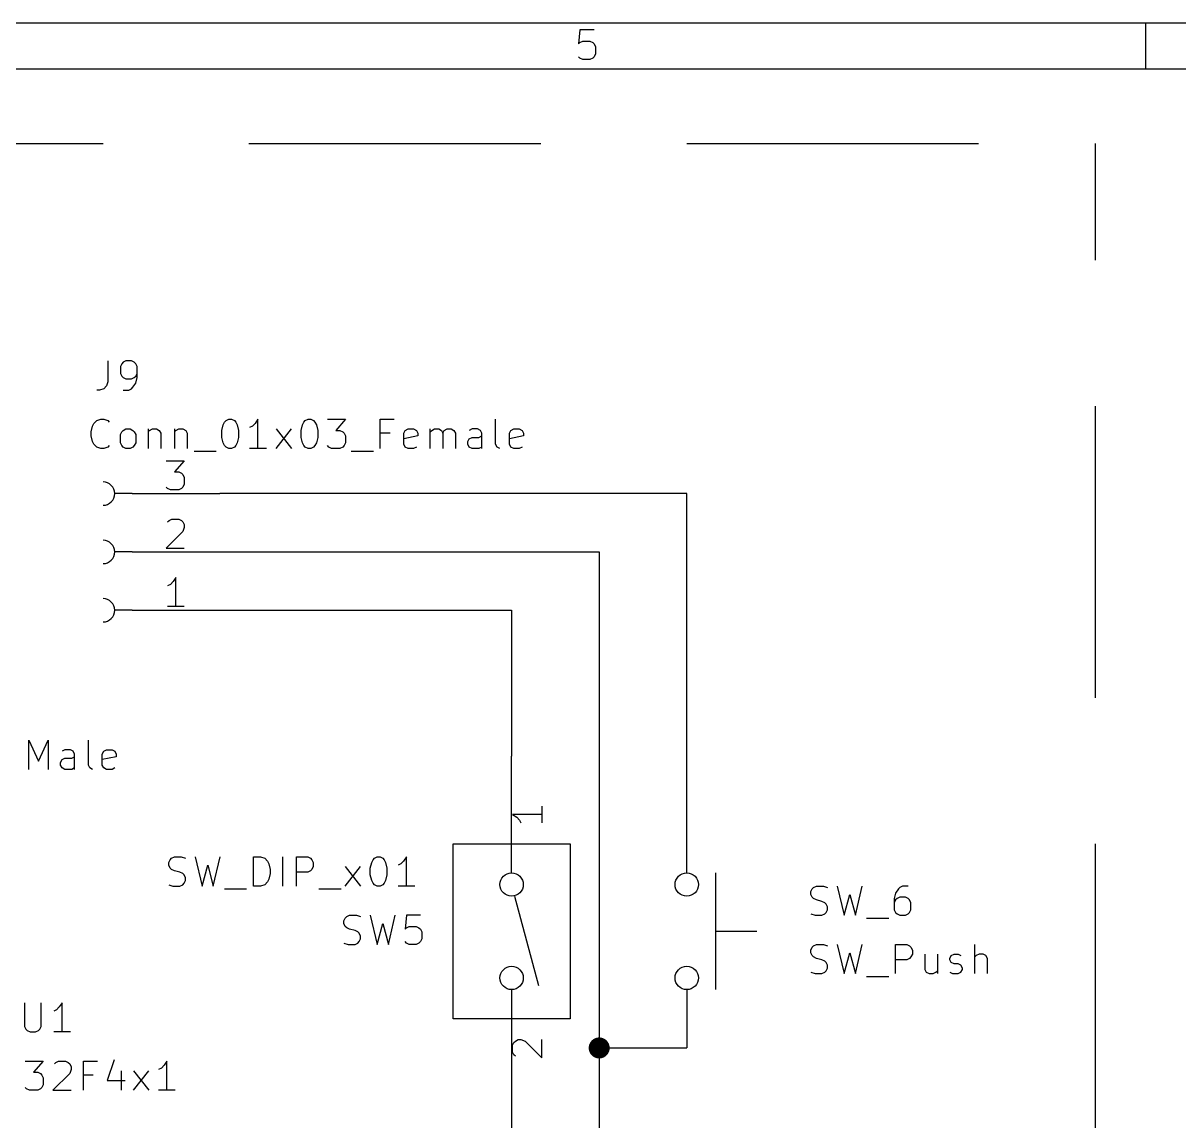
# Model space of a CAD drawing. Extents: x 0.4 to 16.1, y -11.3 to -0.4.
# Drawn here: x 8.313 to 10.293, y -2.275 to -0.394 of the extents above; entities that cross this region are included whole.
import ezdxf

# ---------------------------------------------------------------- set-up
doc = ezdxf.new("R2010")
doc.units = 0
doc.header["$MEASUREMENT"] = 0
doc.linetypes.add('DASHED', pattern=[0.75, 0.5, -0.25])
for name, color, linetype in [('BLUE3', 171, 'CONTINUOUS'), ('CYAN2', 4, 'CONTINUOUS'), ('GREEN3', 91, 'CONTINUOUS'), ('LYELLOW', 51, 'CONTINUOUS'), ('RED2', 1, 'CONTINUOUS'), ('RED3', 11, 'CONTINUOUS')]:
    doc.layers.add(name, color=color, linetype=linetype)

msp = doc.modelspace()

# ---------------------------------------------------------------- linework, layer by layer
at = {"layer": 'BLUE3', "linetype": 'DASHED'}
for p in [(6.45, -0.6), (10.15, -4.55)]:
    msp.add_line(p, (10.15, -0.6), dxfattribs=at)
at = {"layer": 'CYAN2', "linetype": 'CONTINUOUS'}
for p, q in [((8.45833, -0.972618), (8.45833, -1.00833)), ((8.45833, -0.972618), (8.45833, -1.00833)), ((8.48214, -0.977378), (8.47976, -0.982142)), ((8.48214, -0.977378), (8.47976, -0.982142)), ((8.47976, -0.982142), (8.47976, -0.994047)), ((8.47976, -0.982142), (8.47976, -0.994047)), ((8.48452, -0.975), (8.48214, -0.977378)), ((8.48452, -0.975), (8.48214, -0.977378)), ((8.48928, -0.972618), (8.48452, -0.975)), ((8.48928, -0.972618), (8.48452, -0.975)), ((8.4988, -0.972618), (8.48928, -0.972618)), ((8.4988, -0.972618), (8.48928, -0.972618)), ((8.50357, -0.975), (8.4988, -0.972618)), ((8.50357, -0.975), (8.4988, -0.972618)), ((8.50594, -0.977378), (8.50357, -0.975)), ((8.50594, -0.977378), (8.50357, -0.975)), ((8.50833, -0.982142), (8.50594, -0.977378)), ((8.50833, -0.982142), (8.50594, -0.977378)), ((8.50833, -1.00119), (8.50833, -0.982142)), ((8.50833, -1.00119), (8.50833, -0.982142)), ((8.45833, -1.00833), (8.45594, -1.01547)), ((8.45833, -1.00833), (8.45594, -1.01547)), ((8.47976, -0.994047), (8.48214, -0.998807)), ((8.47976, -0.994047), (8.48214, -0.998807)), ((8.48214, -0.998807), (8.48452, -1.00119)), ((8.48214, -0.998807), (8.48452, -1.00119)), ((8.48452, -1.00119), (8.48928, -1.00357)), ((8.48452, -1.00119), (8.48928, -1.00357)), ((8.48928, -1.00357), (8.4988, -1.00357)), ((8.48928, -1.00357), (8.4988, -1.00357)), ((8.4988, -1.00357), (8.50357, -1.00119)), ((8.4988, -1.00357), (8.50357, -1.00119)), ((8.50357, -1.00119), (8.50594, -0.998807)), ((8.50357, -1.00119), (8.50594, -0.998807)), ((8.50594, -0.998807), (8.50833, -0.994047)), ((8.50594, -0.998807), (8.50833, -0.994047)), ((8.50594, -1.01071), (8.50833, -1.00119)), ((8.50594, -1.01071), (8.50833, -1.00119)), ((8.44404, -1.02262), (8.43928, -1.02262)), ((8.44404, -1.02262), (8.43928, -1.02262)), ((8.45119, -1.02024), (8.44404, -1.02262)), ((8.45119, -1.02024), (8.44404, -1.02262)), ((8.45594, -1.01547), (8.45119, -1.02024)), ((8.45594, -1.01547), (8.45119, -1.02024)), ((8.48452, -1.02262), (8.49404, -1.02262)), ((8.48452, -1.02262), (8.49404, -1.02262)), ((8.49404, -1.02262), (8.4988, -1.02024)), ((8.49404, -1.02262), (8.4988, -1.02024)), ((8.4988, -1.02024), (8.50119, -1.01785)), ((8.4988, -1.02024), (8.50119, -1.01785)), ((8.50119, -1.01785), (8.50594, -1.01071)), ((8.50119, -1.01785), (8.50594, -1.01071)), ((8.42976, -1.09405), (8.43214, -1.08452)), ((8.42976, -1.09405), (8.43214, -1.08452)), ((8.43214, -1.08452), (8.43452, -1.07976)), ((8.43214, -1.08452), (8.43452, -1.07976)), ((8.43452, -1.07976), (8.43928, -1.075)), ((8.43452, -1.07976), (8.43928, -1.075)), ((8.43928, -1.075), (8.44642, -1.07262)), ((8.43928, -1.075), (8.44642, -1.07262)), ((8.44642, -1.07262), (8.45119, -1.07262)), ((8.44642, -1.07262), (8.45119, -1.07262)), ((8.45119, -1.07262), (8.45833, -1.075)), ((8.45119, -1.07262), (8.45833, -1.075)), ((8.45833, -1.075), (8.46071, -1.07738)), ((8.45833, -1.075), (8.46071, -1.07738)), ((8.65357, -1.09167), (8.65594, -1.08214)), ((8.65357, -1.09167), (8.65594, -1.08214)), ((8.65594, -1.08214), (8.65833, -1.07738)), ((8.65594, -1.08214), (8.65833, -1.07738)), ((8.65833, -1.07738), (8.66071, -1.075)), ((8.65833, -1.07738), (8.66071, -1.075)), ((8.66071, -1.075), (8.66547, -1.07262)), ((8.66071, -1.075), (8.66547, -1.07262)), ((8.66547, -1.07262), (8.67023, -1.07262)), ((8.66547, -1.07262), (8.67023, -1.07262)), ((8.67023, -1.07262), (8.675, -1.075)), ((8.67023, -1.07262), (8.675, -1.075)), ((8.675, -1.075), (8.67737, -1.07738)), ((8.675, -1.075), (8.67737, -1.07738)), ((8.67737, -1.07738), (8.67976, -1.08214)), ((8.67737, -1.07738), (8.67976, -1.08214)), ((8.67976, -1.08214), (8.68214, -1.09167)), ((8.67976, -1.08214), (8.68214, -1.09167)), ((8.70594, -1.08452), (8.70119, -1.0869)), ((8.70594, -1.08452), (8.70119, -1.0869)), ((8.71071, -1.07976), (8.70594, -1.08452)), ((8.71071, -1.07976), (8.70594, -1.08452)), ((8.71547, -1.07262), (8.71071, -1.07976)), ((8.71547, -1.07262), (8.71071, -1.07976)), ((8.71547, -1.12262), (8.71547, -1.07262)), ((8.71547, -1.12262), (8.71547, -1.07262)), ((8.78928, -1.09167), (8.79166, -1.08214)), ((8.78928, -1.09167), (8.79166, -1.08214)), ((8.79166, -1.08214), (8.79404, -1.07738)), ((8.79166, -1.08214), (8.79404, -1.07738)), ((8.79404, -1.07738), (8.79642, -1.075)), ((8.79404, -1.07738), (8.79642, -1.075)), ((8.79642, -1.075), (8.80119, -1.07262)), ((8.79642, -1.075), (8.80119, -1.07262)), ((8.80119, -1.07262), (8.80594, -1.07262)), ((8.80119, -1.07262), (8.80594, -1.07262)), ((8.80594, -1.07262), (8.81071, -1.075)), ((8.80594, -1.07262), (8.81071, -1.075)), ((8.81071, -1.075), (8.81309, -1.07738)), ((8.81071, -1.075), (8.81309, -1.07738)), ((8.81309, -1.07738), (8.81547, -1.08214)), ((8.81309, -1.07738), (8.81547, -1.08214)), ((8.81547, -1.08214), (8.81785, -1.09167)), ((8.81547, -1.08214), (8.81785, -1.09167)), ((8.83452, -1.07262), (8.86547, -1.07262)), ((8.83452, -1.07262), (8.86547, -1.07262)), ((8.86547, -1.07262), (8.8488, -1.09167)), ((8.86547, -1.07262), (8.8488, -1.09167)), ((8.925, -1.12262), (8.925, -1.07262)), ((8.925, -1.07262), (8.9488, -1.07262)), ((8.925, -1.12262), (8.925, -1.07262)), ((8.925, -1.07262), (8.9488, -1.07262)), ((9.12261, -1.11547), (9.12261, -1.07262)), ((9.12261, -1.11547), (9.12261, -1.07262)), ((8.42976, -1.10119), (8.42976, -1.09405)), ((8.42976, -1.10119), (8.42976, -1.09405)), ((8.43214, -1.11071), (8.42976, -1.10119)), ((8.43214, -1.11071), (8.42976, -1.10119)), ((8.47976, -1.09881), (8.48214, -1.09405)), ((8.47976, -1.09881), (8.48214, -1.09405)), ((8.47976, -1.11309), (8.47976, -1.09881)), ((8.47976, -1.11309), (8.47976, -1.09881)), ((8.48214, -1.09405), (8.48452, -1.09167)), ((8.48214, -1.09405), (8.48452, -1.09167)), ((8.48452, -1.09167), (8.48928, -1.08928)), ((8.48452, -1.09167), (8.48928, -1.08928)), ((8.48928, -1.08928), (8.49642, -1.08928)), ((8.48928, -1.08928), (8.49642, -1.08928)), ((8.49642, -1.08928), (8.50119, -1.09167)), ((8.49642, -1.08928), (8.50119, -1.09167)), ((8.50119, -1.09167), (8.50357, -1.09405)), ((8.50119, -1.09167), (8.50357, -1.09405)), ((8.50357, -1.09405), (8.50594, -1.09881)), ((8.50357, -1.09405), (8.50594, -1.09881)), ((8.50594, -1.09881), (8.50594, -1.11309)), ((8.50594, -1.09881), (8.50594, -1.11309)), ((8.52737, -1.08928), (8.52737, -1.12262)), ((8.52737, -1.08928), (8.52737, -1.12262)), ((8.52737, -1.09405), (8.52976, -1.09167)), ((8.52737, -1.09405), (8.52976, -1.09167)), ((8.52976, -1.09167), (8.53452, -1.08928)), ((8.52976, -1.09167), (8.53452, -1.08928)), ((8.53452, -1.08928), (8.54166, -1.08928)), ((8.53452, -1.08928), (8.54166, -1.08928)), ((8.54166, -1.08928), (8.54642, -1.09167)), ((8.54166, -1.08928), (8.54642, -1.09167)), ((8.54642, -1.09167), (8.5488, -1.09643)), ((8.54642, -1.09167), (8.5488, -1.09643)), ((8.5488, -1.09643), (8.5488, -1.12262)), ((8.5488, -1.09643), (8.5488, -1.12262)), ((8.57261, -1.08928), (8.57261, -1.12262)), ((8.57261, -1.08928), (8.57261, -1.12262)), ((8.57261, -1.09405), (8.575, -1.09167)), ((8.57261, -1.09405), (8.575, -1.09167)), ((8.575, -1.09167), (8.57976, -1.08928)), ((8.575, -1.09167), (8.57976, -1.08928)), ((8.57976, -1.08928), (8.5869, -1.08928)), ((8.57976, -1.08928), (8.5869, -1.08928)), ((8.5869, -1.08928), (8.59166, -1.09167)), ((8.5869, -1.08928), (8.59166, -1.09167)), ((8.59166, -1.09167), (8.59404, -1.09643)), ((8.59166, -1.09167), (8.59404, -1.09643)), ((8.59404, -1.09643), (8.59404, -1.12262)), ((8.59404, -1.09643), (8.59404, -1.12262)), ((8.65357, -1.10357), (8.65357, -1.09167)), ((8.65357, -1.10357), (8.65357, -1.09167)), ((8.65594, -1.11309), (8.65357, -1.10357)), ((8.65594, -1.11309), (8.65357, -1.10357)), ((8.68214, -1.10357), (8.67976, -1.11309)), ((8.68214, -1.10357), (8.67976, -1.11309)), ((8.68214, -1.09167), (8.68214, -1.10357)), ((8.68214, -1.09167), (8.68214, -1.10357)), ((8.74642, -1.12262), (8.77261, -1.08928)), ((8.74642, -1.08928), (8.77261, -1.12262)), ((8.74642, -1.12262), (8.77261, -1.08928)), ((8.74642, -1.08928), (8.77261, -1.12262)), ((8.78928, -1.10357), (8.78928, -1.09167)), ((8.78928, -1.10357), (8.78928, -1.09167)), ((8.79166, -1.11309), (8.78928, -1.10357)), ((8.79166, -1.11309), (8.78928, -1.10357)), ((8.81785, -1.10357), (8.81547, -1.11309)), ((8.81785, -1.10357), (8.81547, -1.11309)), ((8.81785, -1.09167), (8.81785, -1.10357)), ((8.81785, -1.09167), (8.81785, -1.10357)), ((8.8488, -1.09167), (8.85594, -1.09167)), ((8.8488, -1.09167), (8.85594, -1.09167)), ((8.85594, -1.09167), (8.86071, -1.09405)), ((8.85594, -1.09167), (8.86071, -1.09405)), ((8.86071, -1.09405), (8.86309, -1.09643)), ((8.86071, -1.09405), (8.86309, -1.09643)), ((8.86309, -1.09643), (8.86547, -1.10119)), ((8.86309, -1.09643), (8.86547, -1.10119)), ((8.86547, -1.10119), (8.86547, -1.11309)), ((8.86547, -1.10119), (8.86547, -1.11309)), ((8.94166, -1.09643), (8.925, -1.09643)), ((8.94166, -1.09643), (8.925, -1.09643)), ((8.96547, -1.09643), (8.96785, -1.09167)), ((8.96547, -1.09643), (8.96785, -1.09167)), ((8.96547, -1.11547), (8.96547, -1.09643)), ((8.96547, -1.11547), (8.96547, -1.09643)), ((8.98928, -1.10119), (8.96547, -1.10595)), ((8.98928, -1.10119), (8.96547, -1.10595)), ((8.96785, -1.09167), (8.97261, -1.08928)), ((8.96785, -1.09167), (8.97261, -1.08928)), ((8.97261, -1.08928), (8.98214, -1.08928)), ((8.97261, -1.08928), (8.98214, -1.08928)), ((8.98214, -1.08928), (8.9869, -1.09167)), ((8.98214, -1.08928), (8.9869, -1.09167)), ((8.9869, -1.09167), (8.98928, -1.09643)), ((8.9869, -1.09167), (8.98928, -1.09643)), ((8.98928, -1.09643), (8.98928, -1.10119)), ((8.98928, -1.09643), (8.98928, -1.10119)), ((9.01071, -1.12262), (9.01071, -1.08928)), ((9.01071, -1.12262), (9.01071, -1.08928)), ((9.01071, -1.09405), (9.01309, -1.09167)), ((9.01071, -1.09405), (9.01309, -1.09167)), ((9.01309, -1.09167), (9.01785, -1.08928)), ((9.01309, -1.09167), (9.01785, -1.08928)), ((9.01785, -1.08928), (9.025, -1.08928)), ((9.01785, -1.08928), (9.025, -1.08928)), ((9.025, -1.08928), (9.02976, -1.09167)), ((9.025, -1.08928), (9.02976, -1.09167)), ((9.02976, -1.09167), (9.03214, -1.09643)), ((9.02976, -1.09167), (9.03214, -1.09643)), ((9.03214, -1.09643), (9.03452, -1.09167)), ((9.03214, -1.09643), (9.03452, -1.09167)), ((9.03214, -1.09643), (9.03214, -1.12262)), ((9.03214, -1.09643), (9.03214, -1.12262)), ((9.03452, -1.09167), (9.03928, -1.08928)), ((9.03452, -1.09167), (9.03928, -1.08928)), ((9.03928, -1.08928), (9.04642, -1.08928)), ((9.03928, -1.08928), (9.04642, -1.08928)), ((9.04642, -1.08928), (9.05119, -1.09167)), ((9.04642, -1.08928), (9.05119, -1.09167)), ((9.05119, -1.09167), (9.05357, -1.09643)), ((9.05119, -1.09167), (9.05357, -1.09643)), ((9.05357, -1.09643), (9.05357, -1.12262)), ((9.05357, -1.09643), (9.05357, -1.12262)), ((9.075, -1.11071), (9.07737, -1.10595)), ((9.075, -1.11071), (9.07737, -1.10595)), ((9.08214, -1.08928), (9.07737, -1.09167)), ((9.08214, -1.08928), (9.07737, -1.09167)), ((9.07737, -1.10595), (9.08214, -1.10357)), ((9.07737, -1.10595), (9.08214, -1.10357)), ((9.09166, -1.08928), (9.08214, -1.08928)), ((9.09166, -1.08928), (9.08214, -1.08928)), ((9.08214, -1.10357), (9.09404, -1.10357)), ((9.08214, -1.10357), (9.09404, -1.10357)), ((9.09642, -1.09167), (9.09166, -1.08928)), ((9.09642, -1.09167), (9.09166, -1.08928)), ((9.09404, -1.10357), (9.0988, -1.10119)), ((9.09404, -1.10357), (9.0988, -1.10119)), ((9.0988, -1.09643), (9.09642, -1.09167)), ((9.0988, -1.09643), (9.09642, -1.09167)), ((9.0988, -1.12262), (9.0988, -1.09643)), ((9.0988, -1.12262), (9.0988, -1.09643)), ((9.14642, -1.09643), (9.1488, -1.09167)), ((9.14642, -1.09643), (9.1488, -1.09167)), ((9.14642, -1.11547), (9.14642, -1.09643)), ((9.14642, -1.11547), (9.14642, -1.09643)), ((9.17023, -1.10119), (9.14642, -1.10595)), ((9.17023, -1.10119), (9.14642, -1.10595)), ((9.1488, -1.09167), (9.15357, -1.08928)), ((9.1488, -1.09167), (9.15357, -1.08928)), ((9.15357, -1.08928), (9.16309, -1.08928)), ((9.15357, -1.08928), (9.16309, -1.08928)), ((9.16309, -1.08928), (9.16785, -1.09167)), ((9.16309, -1.08928), (9.16785, -1.09167)), ((9.16785, -1.09167), (9.17023, -1.09643)), ((9.16785, -1.09167), (9.17023, -1.09643)), ((9.17023, -1.09643), (9.17023, -1.10119)), ((9.17023, -1.09643), (9.17023, -1.10119)), ((8.43452, -1.11547), (8.43214, -1.11071)), ((8.43452, -1.11547), (8.43214, -1.11071)), ((8.43928, -1.12024), (8.43452, -1.11547)), ((8.43928, -1.12024), (8.43452, -1.11547)), ((8.44642, -1.12262), (8.43928, -1.12024)), ((8.44642, -1.12262), (8.43928, -1.12024)), ((8.45119, -1.12262), (8.44642, -1.12262)), ((8.45119, -1.12262), (8.44642, -1.12262)), ((8.45833, -1.12024), (8.45119, -1.12262)), ((8.45833, -1.12024), (8.45119, -1.12262)), ((8.46071, -1.11785), (8.45833, -1.12024)), ((8.46071, -1.11785), (8.45833, -1.12024)), ((8.48214, -1.11785), (8.47976, -1.11309)), ((8.48214, -1.11785), (8.47976, -1.11309)), ((8.48452, -1.12024), (8.48214, -1.11785)), ((8.48452, -1.12024), (8.48214, -1.11785)), ((8.48928, -1.12262), (8.48452, -1.12024)), ((8.48928, -1.12262), (8.48452, -1.12024)), ((8.49642, -1.12262), (8.48928, -1.12262)), ((8.49642, -1.12262), (8.48928, -1.12262)), ((8.50119, -1.12024), (8.49642, -1.12262)), ((8.50119, -1.12024), (8.49642, -1.12262)), ((8.50357, -1.11785), (8.50119, -1.12024)), ((8.50357, -1.11785), (8.50119, -1.12024)), ((8.50594, -1.11309), (8.50357, -1.11785)), ((8.50594, -1.11309), (8.50357, -1.11785)), ((8.60594, -1.12738), (8.64404, -1.12738)), ((8.60594, -1.12738), (8.64404, -1.12738)), ((8.65833, -1.11785), (8.65594, -1.11309)), ((8.65833, -1.11785), (8.65594, -1.11309)), ((8.66071, -1.12024), (8.65833, -1.11785)), ((8.66071, -1.12024), (8.65833, -1.11785)), ((8.66547, -1.12262), (8.66071, -1.12024)), ((8.66547, -1.12262), (8.66071, -1.12024)), ((8.67023, -1.12262), (8.66547, -1.12262)), ((8.67023, -1.12262), (8.66547, -1.12262)), ((8.675, -1.12024), (8.67023, -1.12262)), ((8.675, -1.12024), (8.67023, -1.12262)), ((8.67737, -1.11785), (8.675, -1.12024)), ((8.67737, -1.11785), (8.675, -1.12024)), ((8.67976, -1.11309), (8.67737, -1.11785)), ((8.67976, -1.11309), (8.67737, -1.11785)), ((8.72976, -1.12262), (8.70119, -1.12262)), ((8.72976, -1.12262), (8.70119, -1.12262)), ((8.79404, -1.11785), (8.79166, -1.11309)), ((8.79404, -1.11785), (8.79166, -1.11309)), ((8.79642, -1.12024), (8.79404, -1.11785)), ((8.79642, -1.12024), (8.79404, -1.11785)), ((8.80119, -1.12262), (8.79642, -1.12024)), ((8.80119, -1.12262), (8.79642, -1.12024)), ((8.80594, -1.12262), (8.80119, -1.12262)), ((8.80594, -1.12262), (8.80119, -1.12262)), ((8.81071, -1.12024), (8.80594, -1.12262)), ((8.81071, -1.12024), (8.80594, -1.12262)), ((8.81309, -1.11785), (8.81071, -1.12024)), ((8.81309, -1.11785), (8.81071, -1.12024)), ((8.81547, -1.11309), (8.81309, -1.11785)), ((8.81547, -1.11309), (8.81309, -1.11785)), ((8.8369, -1.12024), (8.83452, -1.11785)), ((8.8369, -1.12024), (8.83452, -1.11785)), ((8.84166, -1.12262), (8.8369, -1.12024)), ((8.84166, -1.12262), (8.8369, -1.12024)), ((8.85594, -1.12262), (8.84166, -1.12262)), ((8.85594, -1.12262), (8.84166, -1.12262)), ((8.86071, -1.12024), (8.85594, -1.12262)), ((8.86071, -1.12024), (8.85594, -1.12262)), ((8.86309, -1.11785), (8.86071, -1.12024)), ((8.86309, -1.11785), (8.86071, -1.12024)), ((8.86547, -1.11309), (8.86309, -1.11785)), ((8.86547, -1.11309), (8.86309, -1.11785)), ((8.875, -1.12738), (8.91309, -1.12738)), ((8.875, -1.12738), (8.91309, -1.12738)), ((8.96785, -1.12024), (8.96547, -1.11547)), ((8.96785, -1.12024), (8.96547, -1.11547)), ((8.97261, -1.12262), (8.96785, -1.12024)), ((8.97261, -1.12262), (8.96785, -1.12024)), ((8.98214, -1.12262), (8.97261, -1.12262)), ((8.98214, -1.12262), (8.97261, -1.12262)), ((8.9869, -1.12024), (8.98214, -1.12262)), ((8.9869, -1.12024), (8.98214, -1.12262)), ((9.075, -1.11547), (9.075, -1.11071)), ((9.075, -1.11547), (9.075, -1.11071)), ((9.07737, -1.12024), (9.075, -1.11547)), ((9.07737, -1.12024), (9.075, -1.11547)), ((9.08214, -1.12262), (9.07737, -1.12024)), ((9.08214, -1.12262), (9.07737, -1.12024)), ((9.09404, -1.12262), (9.08214, -1.12262)), ((9.09404, -1.12262), (9.08214, -1.12262)), ((9.0988, -1.12024), (9.09404, -1.12262)), ((9.0988, -1.12024), (9.09404, -1.12262)), ((9.125, -1.12024), (9.12261, -1.11547)), ((9.125, -1.12024), (9.12261, -1.11547)), ((9.12976, -1.12262), (9.125, -1.12024)), ((9.12976, -1.12262), (9.125, -1.12024)), ((9.1488, -1.12024), (9.14642, -1.11547)), ((9.1488, -1.12024), (9.14642, -1.11547)), ((9.15357, -1.12262), (9.1488, -1.12024)), ((9.15357, -1.12262), (9.1488, -1.12024)), ((9.16309, -1.12262), (9.15357, -1.12262)), ((9.16309, -1.12262), (9.15357, -1.12262)), ((9.16785, -1.12024), (9.16309, -1.12262)), ((9.16785, -1.12024), (9.16309, -1.12262)), ((8.32261, -1.67262), (8.32261, -1.62262)), ((8.32261, -1.62262), (8.33928, -1.65833)), ((8.32261, -1.67262), (8.32261, -1.62262)), ((8.32261, -1.62262), (8.33928, -1.65833)), ((8.33928, -1.65833), (8.35594, -1.62262)), ((8.33928, -1.65833), (8.35594, -1.62262)), ((8.35594, -1.62262), (8.35594, -1.67262)), ((8.35594, -1.62262), (8.35594, -1.67262)), ((8.425, -1.66547), (8.425, -1.62262)), ((8.425, -1.66547), (8.425, -1.62262)), ((8.38452, -1.63928), (8.37976, -1.64167)), ((8.38452, -1.63928), (8.37976, -1.64167)), ((8.39404, -1.63928), (8.38452, -1.63928)), ((8.39404, -1.63928), (8.38452, -1.63928)), ((8.3988, -1.64167), (8.39404, -1.63928)), ((8.3988, -1.64167), (8.39404, -1.63928)), ((8.40119, -1.64643), (8.3988, -1.64167)), ((8.40119, -1.64643), (8.3988, -1.64167)), ((8.4488, -1.64643), (8.45119, -1.64167)), ((8.4488, -1.64643), (8.45119, -1.64167)), ((8.45119, -1.64167), (8.45594, -1.63928)), ((8.45119, -1.64167), (8.45594, -1.63928)), ((8.45594, -1.63928), (8.46547, -1.63928)), ((8.45594, -1.63928), (8.46547, -1.63928)), ((8.46547, -1.63928), (8.47023, -1.64167)), ((8.46547, -1.63928), (8.47023, -1.64167)), ((8.47023, -1.64167), (8.47261, -1.64643)), ((8.47023, -1.64167), (8.47261, -1.64643)), ((8.37737, -1.66071), (8.37976, -1.65595)), ((8.37737, -1.66071), (8.37976, -1.65595)), ((8.37737, -1.66547), (8.37737, -1.66071)), ((8.37737, -1.66547), (8.37737, -1.66071)), ((8.37976, -1.65595), (8.38452, -1.65357)), ((8.37976, -1.65595), (8.38452, -1.65357)), ((8.38452, -1.65357), (8.39642, -1.65357)), ((8.38452, -1.65357), (8.39642, -1.65357)), ((8.39642, -1.65357), (8.40119, -1.65119)), ((8.39642, -1.65357), (8.40119, -1.65119)), ((8.40119, -1.67262), (8.40119, -1.64643)), ((8.40119, -1.67262), (8.40119, -1.64643)), ((8.4488, -1.66547), (8.4488, -1.64643)), ((8.4488, -1.66547), (8.4488, -1.64643)), ((8.47261, -1.65119), (8.4488, -1.65595)), ((8.47261, -1.65119), (8.4488, -1.65595)), ((8.47261, -1.64643), (8.47261, -1.65119)), ((8.47261, -1.64643), (8.47261, -1.65119)), ((8.37976, -1.67024), (8.37737, -1.66547)), ((8.37976, -1.67024), (8.37737, -1.66547)), ((8.38452, -1.67262), (8.37976, -1.67024)), ((8.38452, -1.67262), (8.37976, -1.67024)), ((8.39642, -1.67262), (8.38452, -1.67262)), ((8.39642, -1.67262), (8.38452, -1.67262)), ((8.40119, -1.67024), (8.39642, -1.67262)), ((8.40119, -1.67024), (8.39642, -1.67262)), ((8.42737, -1.67024), (8.425, -1.66547)), ((8.42737, -1.67024), (8.425, -1.66547)), ((8.43214, -1.67262), (8.42737, -1.67024)), ((8.43214, -1.67262), (8.42737, -1.67024)), ((8.45119, -1.67024), (8.4488, -1.66547)), ((8.45119, -1.67024), (8.4488, -1.66547)), ((8.45594, -1.67262), (8.45119, -1.67024)), ((8.45594, -1.67262), (8.45119, -1.67024)), ((8.46547, -1.67262), (8.45594, -1.67262)), ((8.46547, -1.67262), (8.45594, -1.67262)), ((8.47023, -1.67024), (8.46547, -1.67262)), ((8.47023, -1.67024), (8.46547, -1.67262)), ((8.56265, -1.83214), (8.56503, -1.82737)), ((8.56265, -1.83214), (8.56503, -1.82737)), ((8.56265, -1.8369), (8.56265, -1.83214)), ((8.56265, -1.8369), (8.56265, -1.83214)), ((8.56503, -1.84166), (8.56265, -1.8369)), ((8.56503, -1.84166), (8.56265, -1.8369)), ((8.56503, -1.82737), (8.56741, -1.825)), ((8.56503, -1.82737), (8.56741, -1.825)), ((8.56741, -1.825), (8.57217, -1.82261)), ((8.56741, -1.825), (8.57217, -1.82261)), ((8.57217, -1.82261), (8.58407, -1.82261)), ((8.57217, -1.82261), (8.58407, -1.82261)), ((8.58407, -1.82261), (8.59122, -1.825)), ((8.58407, -1.82261), (8.59122, -1.825)), ((8.60789, -1.82261), (8.61979, -1.87261)), ((8.60789, -1.82261), (8.61979, -1.87261)), ((8.61979, -1.87261), (8.62931, -1.8369)), ((8.61979, -1.87261), (8.62931, -1.8369)), ((8.62931, -1.8369), (8.63883, -1.87261)), ((8.62931, -1.8369), (8.63883, -1.87261)), ((8.63883, -1.87261), (8.65074, -1.82261)), ((8.63883, -1.87261), (8.65074, -1.82261)), ((8.70789, -1.87261), (8.70789, -1.82261)), ((8.70789, -1.82261), (8.71979, -1.82261)), ((8.70789, -1.87261), (8.70789, -1.82261)), ((8.70789, -1.82261), (8.71979, -1.82261)), ((8.71979, -1.82261), (8.72693, -1.825)), ((8.71979, -1.82261), (8.72693, -1.825)), ((8.72693, -1.825), (8.73169, -1.82976)), ((8.72693, -1.825), (8.73169, -1.82976)), ((8.73169, -1.82976), (8.73407, -1.83452)), ((8.73169, -1.82976), (8.73407, -1.83452)), ((8.73407, -1.83452), (8.73646, -1.84404)), ((8.73407, -1.83452), (8.73646, -1.84404)), ((8.75789, -1.87261), (8.75789, -1.82261)), ((8.75789, -1.87261), (8.75789, -1.82261)), ((8.78169, -1.87261), (8.78169, -1.82261)), ((8.78169, -1.82261), (8.80074, -1.82261)), ((8.78169, -1.87261), (8.78169, -1.82261)), ((8.78169, -1.82261), (8.80074, -1.82261)), ((8.80074, -1.82261), (8.8055, -1.825)), ((8.80074, -1.82261), (8.8055, -1.825)), ((8.8055, -1.825), (8.80789, -1.82737)), ((8.8055, -1.825), (8.80789, -1.82737)), ((8.80789, -1.82737), (8.81026, -1.83214)), ((8.80789, -1.82737), (8.81026, -1.83214)), ((8.81026, -1.83928), (8.80789, -1.84404)), ((8.81026, -1.83928), (8.80789, -1.84404)), ((8.81026, -1.83214), (8.81026, -1.83928)), ((8.81026, -1.83214), (8.81026, -1.83928)), ((8.86503, -1.87261), (8.89122, -1.83928)), ((8.86503, -1.83928), (8.89122, -1.87261)), ((8.86503, -1.87261), (8.89122, -1.83928)), ((8.86503, -1.83928), (8.89122, -1.87261)), ((8.90789, -1.84166), (8.91026, -1.83214)), ((8.90789, -1.84166), (8.91026, -1.83214)), ((8.91026, -1.83214), (8.91265, -1.82737)), ((8.91026, -1.83214), (8.91265, -1.82737)), ((8.91265, -1.82737), (8.91503, -1.825)), ((8.91265, -1.82737), (8.91503, -1.825)), ((8.91503, -1.825), (8.91979, -1.82261)), ((8.91503, -1.825), (8.91979, -1.82261)), ((8.91979, -1.82261), (8.92455, -1.82261)), ((8.91979, -1.82261), (8.92455, -1.82261)), ((8.92455, -1.82261), (8.92931, -1.825)), ((8.92455, -1.82261), (8.92931, -1.825)), ((8.92931, -1.825), (8.93169, -1.82737)), ((8.92931, -1.825), (8.93169, -1.82737)), ((8.93169, -1.82737), (8.93407, -1.83214)), ((8.93169, -1.82737), (8.93407, -1.83214)), ((8.93407, -1.83214), (8.93646, -1.84166)), ((8.93407, -1.83214), (8.93646, -1.84166)), ((8.96026, -1.83452), (8.9555, -1.8369)), ((8.96026, -1.83452), (8.9555, -1.8369)), ((8.96503, -1.82976), (8.96026, -1.83452)), ((8.96503, -1.82976), (8.96026, -1.83452)), ((8.96979, -1.82261), (8.96503, -1.82976)), ((8.96979, -1.82261), (8.96503, -1.82976)), ((8.96979, -1.87261), (8.96979, -1.82261)), ((8.96979, -1.87261), (8.96979, -1.82261)), ((8.56741, -1.84404), (8.56503, -1.84166)), ((8.56741, -1.84404), (8.56503, -1.84166)), ((8.57217, -1.84642), (8.56741, -1.84404)), ((8.57217, -1.84642), (8.56741, -1.84404)), ((8.58169, -1.8488), (8.57217, -1.84642)), ((8.58169, -1.8488), (8.57217, -1.84642)), ((8.58646, -1.85119), (8.58169, -1.8488)), ((8.58646, -1.85119), (8.58169, -1.8488)), ((8.58883, -1.85357), (8.58646, -1.85119)), ((8.58883, -1.85357), (8.58646, -1.85119)), ((8.59122, -1.85833), (8.58883, -1.85357)), ((8.59122, -1.85833), (8.58883, -1.85357)), ((8.59122, -1.86309), (8.59122, -1.85833)), ((8.59122, -1.86309), (8.59122, -1.85833)), ((8.73407, -1.86071), (8.73169, -1.86547)), ((8.73407, -1.86071), (8.73169, -1.86547)), ((8.73646, -1.85119), (8.73407, -1.86071)), ((8.73646, -1.85119), (8.73407, -1.86071)), ((8.73646, -1.84404), (8.73646, -1.85119)), ((8.73646, -1.84404), (8.73646, -1.85119)), ((8.80074, -1.8488), (8.78169, -1.8488)), ((8.80074, -1.8488), (8.78169, -1.8488)), ((8.8055, -1.84642), (8.80074, -1.8488)), ((8.8055, -1.84642), (8.80074, -1.8488)), ((8.80789, -1.84404), (8.8055, -1.84642)), ((8.80789, -1.84404), (8.8055, -1.84642)), ((8.90789, -1.85357), (8.90789, -1.84166)), ((8.90789, -1.85357), (8.90789, -1.84166)), ((8.91026, -1.86309), (8.90789, -1.85357)), ((8.91026, -1.86309), (8.90789, -1.85357)), ((8.93646, -1.85357), (8.93407, -1.86309)), ((8.93646, -1.85357), (8.93407, -1.86309)), ((8.93646, -1.84166), (8.93646, -1.85357)), ((8.93646, -1.84166), (8.93646, -1.85357)), ((8.56265, -1.87023), (8.56979, -1.87261)), ((8.56265, -1.87023), (8.56979, -1.87261)), ((8.56979, -1.87261), (8.58169, -1.87261)), ((8.56979, -1.87261), (8.58169, -1.87261)), ((8.58169, -1.87261), (8.58646, -1.87023)), ((8.58169, -1.87261), (8.58646, -1.87023)), ((8.58646, -1.87023), (8.58883, -1.86785)), ((8.58646, -1.87023), (8.58883, -1.86785)), ((8.58883, -1.86785), (8.59122, -1.86309)), ((8.58883, -1.86785), (8.59122, -1.86309)), ((8.65789, -1.87737), (8.69598, -1.87737)), ((8.65789, -1.87737), (8.69598, -1.87737)), ((8.71979, -1.87261), (8.70789, -1.87261)), ((8.71979, -1.87261), (8.70789, -1.87261)), ((8.72693, -1.87023), (8.71979, -1.87261)), ((8.72693, -1.87023), (8.71979, -1.87261)), ((8.73169, -1.86547), (8.72693, -1.87023)), ((8.73169, -1.86547), (8.72693, -1.87023)), ((8.81979, -1.87737), (8.85789, -1.87737)), ((8.81979, -1.87737), (8.85789, -1.87737)), ((8.91265, -1.86785), (8.91026, -1.86309)), ((8.91265, -1.86785), (8.91026, -1.86309)), ((8.91503, -1.87023), (8.91265, -1.86785)), ((8.91503, -1.87023), (8.91265, -1.86785)), ((8.91979, -1.87261), (8.91503, -1.87023)), ((8.91979, -1.87261), (8.91503, -1.87023)), ((8.92455, -1.87261), (8.91979, -1.87261)), ((8.92455, -1.87261), (8.91979, -1.87261)), ((8.92931, -1.87023), (8.92455, -1.87261)), ((8.92931, -1.87023), (8.92455, -1.87261)), ((8.93169, -1.86785), (8.92931, -1.87023)), ((8.93169, -1.86785), (8.92931, -1.87023)), ((8.93407, -1.86309), (8.93169, -1.86785)), ((8.93407, -1.86309), (8.93169, -1.86785)), ((8.98407, -1.87261), (8.9555, -1.87261)), ((8.98407, -1.87261), (8.9555, -1.87261)), ((9.66265, -1.88214), (9.66503, -1.87737)), ((9.66503, -1.87737), (9.66741, -1.875)), ((9.66741, -1.875), (9.67217, -1.87261)), ((9.67217, -1.87261), (9.68407, -1.87261)), ((9.68407, -1.87261), (9.69122, -1.875)), ((9.70789, -1.87261), (9.71979, -1.92261)), ((9.73883, -1.92261), (9.75074, -1.87261)), ((9.81265, -1.87737), (9.80789, -1.88452)), ((9.81503, -1.875), (9.81265, -1.87737)), ((9.81979, -1.87261), (9.81503, -1.875)), ((9.82931, -1.87261), (9.81979, -1.87261)), ((9.66265, -1.8869), (9.66265, -1.88214)), ((9.66503, -1.89166), (9.66265, -1.8869)), ((9.66741, -1.89404), (9.66503, -1.89166)), ((9.67217, -1.89642), (9.66741, -1.89404)), ((9.68169, -1.8988), (9.67217, -1.89642)), ((9.68646, -1.90119), (9.68169, -1.8988)), ((9.71979, -1.92261), (9.72931, -1.8869)), ((9.72931, -1.8869), (9.73883, -1.92261)), ((9.80789, -1.88452), (9.8055, -1.89404)), ((9.8055, -1.89404), (9.8055, -1.91309)), ((9.80789, -1.89642), (9.8055, -1.90119)), ((9.81026, -1.89404), (9.80789, -1.89642)), ((9.81503, -1.89166), (9.81026, -1.89404)), ((9.82455, -1.89166), (9.81503, -1.89166)), ((9.82931, -1.89404), (9.82455, -1.89166)), ((9.83169, -1.89642), (9.82931, -1.89404)), ((9.83407, -1.90119), (9.83169, -1.89642)), ((9.66265, -1.92023), (9.66979, -1.92261)), ((9.68169, -1.92261), (9.68646, -1.92023)), ((9.68883, -1.90357), (9.68646, -1.90119)), ((9.68646, -1.92023), (9.68883, -1.91785)), ((9.69122, -1.90833), (9.68883, -1.90357)), ((9.68883, -1.91785), (9.69122, -1.91309)), ((9.69122, -1.91309), (9.69122, -1.90833)), ((9.8055, -1.91309), (9.80789, -1.91785)), ((9.80789, -1.91785), (9.81026, -1.92023)), ((9.81026, -1.92023), (9.81503, -1.92261)), ((9.82455, -1.92261), (9.82931, -1.92023)), ((9.82931, -1.92023), (9.83169, -1.91785)), ((9.83169, -1.91785), (9.83407, -1.91309)), ((9.83407, -1.91309), (9.83407, -1.90119)), ((8.86265, -1.93214), (8.86503, -1.92737)), ((8.86265, -1.93214), (8.86503, -1.92737)), ((8.86265, -1.9369), (8.86265, -1.93214)), ((8.86265, -1.9369), (8.86265, -1.93214)), ((8.86503, -1.94166), (8.86265, -1.9369)), ((8.86503, -1.94166), (8.86265, -1.9369)), ((8.86503, -1.92737), (8.86741, -1.925)), ((8.86503, -1.92737), (8.86741, -1.925)), ((8.86741, -1.925), (8.87217, -1.92261)), ((8.86741, -1.925), (8.87217, -1.92261)), ((8.87217, -1.92261), (8.88407, -1.92261)), ((8.87217, -1.92261), (8.88407, -1.92261)), ((8.88407, -1.92261), (8.89122, -1.925)), ((8.88407, -1.92261), (8.89122, -1.925)), ((8.90789, -1.92261), (8.91979, -1.97261)), ((8.90789, -1.92261), (8.91979, -1.97261)), ((8.91979, -1.97261), (8.92931, -1.9369)), ((8.91979, -1.97261), (8.92931, -1.9369)), ((8.92931, -1.9369), (8.93884, -1.97261)), ((8.92931, -1.9369), (8.93884, -1.97261)), ((8.93884, -1.97261), (8.95074, -1.92261)), ((8.93884, -1.97261), (8.95074, -1.92261)), ((8.96979, -1.92261), (8.96741, -1.94642)), ((8.96979, -1.92261), (8.96741, -1.94642)), ((8.9936, -1.92261), (8.96979, -1.92261)), ((8.9936, -1.92261), (8.96979, -1.92261)), ((9.66979, -1.92261), (9.68169, -1.92261)), ((9.75789, -1.92737), (9.79598, -1.92737)), ((9.81503, -1.92261), (9.82455, -1.92261)), ((8.86741, -1.94404), (8.86503, -1.94166)), ((8.86741, -1.94404), (8.86503, -1.94166)), ((8.87217, -1.94642), (8.86741, -1.94404)), ((8.87217, -1.94642), (8.86741, -1.94404)), ((8.88169, -1.9488), (8.87217, -1.94642)), ((8.88169, -1.9488), (8.87217, -1.94642)), ((8.88646, -1.95119), (8.88169, -1.9488)), ((8.88646, -1.95119), (8.88169, -1.9488)), ((8.88884, -1.95357), (8.88646, -1.95119)), ((8.88884, -1.95357), (8.88646, -1.95119)), ((8.89122, -1.95833), (8.88884, -1.95357)), ((8.89122, -1.95833), (8.88884, -1.95357)), ((8.89122, -1.96309), (8.89122, -1.95833)), ((8.89122, -1.96309), (8.89122, -1.95833)), ((8.96741, -1.94642), (8.96979, -1.94404)), ((8.96741, -1.94642), (8.96979, -1.94404)), ((8.96979, -1.94404), (8.97455, -1.94166)), ((8.96979, -1.94404), (8.97455, -1.94166)), ((8.97455, -1.94166), (8.98646, -1.94166)), ((8.97455, -1.94166), (8.98646, -1.94166)), ((8.98646, -1.94166), (8.99122, -1.94404)), ((8.98646, -1.94166), (8.99122, -1.94404)), ((8.99122, -1.94404), (8.9936, -1.94642)), ((8.99122, -1.94404), (8.9936, -1.94642)), ((8.9936, -1.94642), (8.99598, -1.95119)), ((8.9936, -1.94642), (8.99598, -1.95119)), ((8.99598, -1.95119), (8.99598, -1.96309)), ((8.99598, -1.95119), (8.99598, -1.96309)), ((8.86265, -1.97023), (8.86979, -1.97261)), ((8.86265, -1.97023), (8.86979, -1.97261)), ((8.86979, -1.97261), (8.88169, -1.97261)), ((8.86979, -1.97261), (8.88169, -1.97261)), ((8.88169, -1.97261), (8.88646, -1.97023)), ((8.88169, -1.97261), (8.88646, -1.97023)), ((8.88646, -1.97023), (8.88884, -1.96785)), ((8.88646, -1.97023), (8.88884, -1.96785)), ((8.88884, -1.96785), (8.89122, -1.96309)), ((8.88884, -1.96785), (8.89122, -1.96309)), ((8.96979, -1.97023), (8.96741, -1.96785)), ((8.96979, -1.97023), (8.96741, -1.96785)), ((8.97455, -1.97261), (8.96979, -1.97023)), ((8.97455, -1.97261), (8.96979, -1.97023)), ((8.98646, -1.97261), (8.97455, -1.97261)), ((8.98646, -1.97261), (8.97455, -1.97261)), ((8.99122, -1.97023), (8.98646, -1.97261)), ((8.99122, -1.97023), (8.98646, -1.97261)), ((8.9936, -1.96785), (8.99122, -1.97023)), ((8.9936, -1.96785), (8.99122, -1.97023)), ((8.99598, -1.96309), (8.9936, -1.96785)), ((8.99598, -1.96309), (8.9936, -1.96785)), ((9.66265, -1.98214), (9.66503, -1.97737)), ((9.66503, -1.97737), (9.66741, -1.975)), ((9.66741, -1.975), (9.67217, -1.97261)), ((9.67217, -1.97261), (9.68408, -1.97261)), ((9.68408, -1.97261), (9.69122, -1.975)), ((9.70789, -1.97261), (9.71979, -2.02261)), ((9.73884, -2.02261), (9.75074, -1.97261)), ((9.80789, -2.02261), (9.80789, -1.97261)), ((9.80789, -1.97261), (9.82693, -1.97261)), ((9.82693, -1.97261), (9.8317, -1.975)), ((9.8317, -1.975), (9.83408, -1.97737)), ((9.83408, -1.97737), (9.83646, -1.98214)), ((9.9436, -2.02261), (9.9436, -1.97261)), ((9.66265, -1.9869), (9.66265, -1.98214)), ((9.66503, -1.99166), (9.66265, -1.9869)), ((9.66741, -1.99404), (9.66503, -1.99166)), ((9.67217, -1.99642), (9.66741, -1.99404)), ((9.6817, -1.9988), (9.67217, -1.99642)), ((9.68646, -2.00119), (9.6817, -1.9988)), ((9.71979, -2.02261), (9.72931, -1.9869)), ((9.72931, -1.9869), (9.73884, -2.02261)), ((9.82693, -1.9988), (9.80789, -1.9988)), ((9.8317, -1.99642), (9.82693, -1.9988)), ((9.83408, -1.99404), (9.8317, -1.99642)), ((9.83646, -1.98928), (9.83408, -1.99404)), ((9.83646, -1.98214), (9.83646, -1.98928)), ((9.85789, -1.98928), (9.85789, -2.01547)), ((9.87931, -1.98928), (9.87931, -2.02261)), ((9.90074, -1.99642), (9.90313, -1.99166)), ((9.90074, -1.9988), (9.90074, -1.99642)), ((9.90313, -2.00357), (9.90074, -1.9988)), ((9.90313, -1.99166), (9.90789, -1.98928)), ((9.90789, -1.98928), (9.91503, -1.98928)), ((9.91503, -1.98928), (9.91979, -1.99166)), ((9.94598, -1.99166), (9.9436, -1.99404)), ((9.95074, -1.98928), (9.94598, -1.99166)), ((9.95789, -1.98928), (9.95074, -1.98928)), ((9.96265, -1.99166), (9.95789, -1.98928)), ((9.96503, -1.99642), (9.96265, -1.99166)), ((9.96503, -2.02261), (9.96503, -1.99642)), ((9.68884, -2.00357), (9.68646, -2.00119)), ((9.68646, -2.02023), (9.68884, -2.01785)), ((9.69122, -2.00833), (9.68884, -2.00357)), ((9.68884, -2.01785), (9.69122, -2.01309)), ((9.69122, -2.01309), (9.69122, -2.00833)), ((9.85789, -2.01547), (9.86027, -2.02023)), ((9.87693, -2.02023), (9.87931, -2.01785)), ((9.90789, -2.00594), (9.90313, -2.00357)), ((9.91503, -2.00594), (9.90789, -2.00594)), ((9.91979, -2.00833), (9.91503, -2.00594)), ((9.92217, -2.01309), (9.91979, -2.00833)), ((9.91979, -2.02023), (9.92217, -2.01547)), ((9.92217, -2.01547), (9.92217, -2.01309)), ((9.66265, -2.02023), (9.66979, -2.02261)), ((9.66979, -2.02261), (9.6817, -2.02261)), ((9.6817, -2.02261), (9.68646, -2.02023)), ((9.75789, -2.02737), (9.79598, -2.02737)), ((9.86027, -2.02023), (9.86503, -2.02261)), ((9.86503, -2.02261), (9.87217, -2.02261)), ((9.87217, -2.02261), (9.87693, -2.02023)), ((9.90074, -2.02023), (9.9055, -2.02261)), ((9.9055, -2.02261), (9.91503, -2.02261)), ((9.91503, -2.02261), (9.91979, -2.02023)), ((8.31547, -2.07261), (8.31547, -2.11309)), ((8.31547, -2.07261), (8.31547, -2.11309)), ((8.34405, -2.11309), (8.34405, -2.07261)), ((8.34405, -2.11309), (8.34405, -2.07261)), ((8.37976, -2.07261), (8.375, -2.07976)), ((8.37976, -2.07261), (8.375, -2.07976)), ((8.37976, -2.12261), (8.37976, -2.07261)), ((8.37976, -2.12261), (8.37976, -2.07261)), ((8.37024, -2.08452), (8.36547, -2.0869)), ((8.37024, -2.08452), (8.36547, -2.0869)), ((8.375, -2.07976), (8.37024, -2.08452)), ((8.375, -2.07976), (8.37024, -2.08452)), ((8.31547, -2.11309), (8.31785, -2.11785)), ((8.31547, -2.11309), (8.31785, -2.11785)), ((8.31785, -2.11785), (8.32024, -2.12023)), ((8.31785, -2.11785), (8.32024, -2.12023)), ((8.33928, -2.12023), (8.34167, -2.11785)), ((8.33928, -2.12023), (8.34167, -2.11785)), ((8.34167, -2.11785), (8.34405, -2.11309)), ((8.34167, -2.11785), (8.34405, -2.11309)), ((8.32024, -2.12023), (8.325, -2.12261)), ((8.32024, -2.12023), (8.325, -2.12261)), ((8.325, -2.12261), (8.33452, -2.12261)), ((8.325, -2.12261), (8.33452, -2.12261)), ((8.33452, -2.12261), (8.33928, -2.12023)), ((8.33452, -2.12261), (8.33928, -2.12023)), ((8.39405, -2.12261), (8.36547, -2.12261)), ((8.39405, -2.12261), (8.36547, -2.12261)), ((8.31667, -2.17261), (8.34762, -2.17261)), ((8.31667, -2.17261), (8.34762, -2.17261)), ((8.34762, -2.17261), (8.33095, -2.19166)), ((8.34762, -2.17261), (8.33095, -2.19166)), ((8.36667, -2.17737), (8.36905, -2.175)), ((8.36667, -2.17737), (8.36905, -2.175)), ((8.36905, -2.175), (8.37381, -2.17261)), ((8.36905, -2.175), (8.37381, -2.17261)), ((8.37381, -2.17261), (8.38571, -2.17261)), ((8.37381, -2.17261), (8.38571, -2.17261)), ((8.38571, -2.17261), (8.39047, -2.175)), ((8.38571, -2.17261), (8.39047, -2.175)), ((8.39047, -2.175), (8.39285, -2.17737)), ((8.39047, -2.175), (8.39285, -2.17737)), ((8.39285, -2.17737), (8.39524, -2.18214)), ((8.39285, -2.17737), (8.39524, -2.18214)), ((8.41667, -2.22261), (8.41667, -2.17261)), ((8.41667, -2.17261), (8.44047, -2.17261)), ((8.41667, -2.22261), (8.41667, -2.17261)), ((8.41667, -2.17261), (8.44047, -2.17261)), ((8.46905, -2.17023), (8.45714, -2.20594)), ((8.46905, -2.17023), (8.45714, -2.20594)), ((8.55952, -2.17261), (8.55476, -2.17976)), ((8.55952, -2.17261), (8.55476, -2.17976)), ((8.55952, -2.22261), (8.55952, -2.17261)), ((8.55952, -2.22261), (8.55952, -2.17261)), ((8.33095, -2.19166), (8.33809, -2.19166)), ((8.33095, -2.19166), (8.33809, -2.19166)), ((8.33809, -2.19166), (8.34285, -2.19404)), ((8.33809, -2.19166), (8.34285, -2.19404)), ((8.34285, -2.19404), (8.34524, -2.19642)), ((8.34285, -2.19404), (8.34524, -2.19642)), ((8.34524, -2.19642), (8.34762, -2.20119)), ((8.34524, -2.19642), (8.34762, -2.20119)), ((8.39285, -2.19404), (8.36428, -2.22261)), ((8.39285, -2.19404), (8.36428, -2.22261)), ((8.39524, -2.1869), (8.39285, -2.19404)), ((8.39524, -2.1869), (8.39285, -2.19404)), ((8.39524, -2.18214), (8.39524, -2.1869)), ((8.39524, -2.18214), (8.39524, -2.1869)), ((8.43333, -2.19642), (8.41667, -2.19642)), ((8.43333, -2.19642), (8.41667, -2.19642)), ((8.48095, -2.18928), (8.48095, -2.22261)), ((8.48095, -2.18928), (8.48095, -2.22261)), ((8.50238, -2.22261), (8.52857, -2.18928)), ((8.50238, -2.18928), (8.52857, -2.22261)), ((8.50238, -2.22261), (8.52857, -2.18928)), ((8.50238, -2.18928), (8.52857, -2.22261)), ((8.55, -2.18452), (8.54524, -2.1869)), ((8.55, -2.18452), (8.54524, -2.1869)), ((8.55476, -2.17976), (8.55, -2.18452)), ((8.55476, -2.17976), (8.55, -2.18452)), ((8.34762, -2.21309), (8.34524, -2.21785)), ((8.34762, -2.21309), (8.34524, -2.21785)), ((8.34762, -2.20119), (8.34762, -2.21309)), ((8.34762, -2.20119), (8.34762, -2.21309)), ((8.45714, -2.20594), (8.48809, -2.20594)), ((8.45714, -2.20594), (8.48809, -2.20594)), ((8.31905, -2.22023), (8.31667, -2.21785)), ((8.31905, -2.22023), (8.31667, -2.21785)), ((8.32381, -2.22261), (8.31905, -2.22023)), ((8.32381, -2.22261), (8.31905, -2.22023)), ((8.33809, -2.22261), (8.32381, -2.22261)), ((8.33809, -2.22261), (8.32381, -2.22261)), ((8.34285, -2.22023), (8.33809, -2.22261)), ((8.34285, -2.22023), (8.33809, -2.22261)), ((8.34524, -2.21785), (8.34285, -2.22023)), ((8.34524, -2.21785), (8.34285, -2.22023)), ((8.36428, -2.22261), (8.39524, -2.22261)), ((8.36428, -2.22261), (8.39524, -2.22261)), ((8.57381, -2.22261), (8.54524, -2.22261)), ((8.57381, -2.22261), (8.54524, -2.22261))]:
    msp.add_line(p, q, dxfattribs=at)
at = {"layer": 'GREEN3', "linetype": 'CONTINUOUS'}
for p, q in [((9.45, -1.2), (8.65, -1.2)), ((9.45, -1.75), (9.45, -1.2)), ((8.65, -1.3), (9.3, -1.3)), ((9.3, -1.3), (9.3, -2.15)), ((8.65, -1.4), (9.15, -1.4)), ((9.15, -1.4), (9.15, -1.65)), ((9.3, -2.15), (9.3, -2.5)), ((9.3, -2.15), (9.45, -2.15)), ((9.15, -2.25), (9.15, -2.4))]:
    msp.add_line(p, q, dxfattribs=at)
at = {"layer": 'GREEN3', "const_width": 0.018}
msp.add_lwpolyline([(9.291, -2.15, 1), (9.309, -2.15, 1)], format="xyb", close=True, dxfattribs=at)
at = {"layer": 'LYELLOW', "linetype": 'CONTINUOUS'}
for p, q in [((9.05, -2.1), (9.05, -1.8)), ((9.05, -1.8), (9.25, -1.8)), ((9.25, -1.8), (9.25, -2.1)), ((9.25, -2.1), (9.05, -2.1))]:
    msp.add_line(p, q, dxfattribs=at)
at = {"layer": 'RED2', "linetype": 'CONTINUOUS'}
for p, q in [((16.1413, -0.393701), (0.393701, -0.393701)), ((10.2362, -0.472441), (10.2362, -0.393701)), ((9.26711, -0.405039), (9.26467, -0.429413)), ((9.29148, -0.405039), (9.26711, -0.405039)), ((9.26467, -0.429413), (9.26711, -0.426976)), ((9.26711, -0.426976), (9.27198, -0.424539)), ((9.27198, -0.424539), (9.28417, -0.424539)), ((9.28417, -0.424539), (9.28904, -0.426976)), ((9.28904, -0.426976), (9.29148, -0.429413)), ((9.29148, -0.429413), (9.29391, -0.434287)), ((9.29391, -0.434287), (9.29391, -0.446472)), ((9.26711, -0.453783), (9.26467, -0.451346)), ((9.27198, -0.45622), (9.26711, -0.453783)), ((9.28904, -0.453783), (9.28417, -0.45622)), ((9.29148, -0.451346), (9.28904, -0.453783)), ((9.29391, -0.446472), (9.29148, -0.451346)), ((16.0626, -0.472441), (0.472441, -0.472441)), ((9.28417, -0.45622), (9.27198, -0.45622)), ((8.5, -1.2), (8.47, -1.2)), ((8.5, -1.2), (8.65, -1.2)), ((8.5, -1.2), (8.65, -1.2)), ((8.5, -1.3), (8.47, -1.3)), ((8.5, -1.3), (8.65, -1.3)), ((8.5, -1.3), (8.65, -1.3)), ((8.5, -1.4), (8.47, -1.4)), ((8.5, -1.4), (8.65, -1.4)), ((8.5, -1.4), (8.65, -1.4)), ((9.15, -1.85), (9.15, -1.65)), ((9.15, -1.85), (9.15, -1.65)), ((9.45, -1.85), (9.45, -1.75)), ((9.05, -2.1), (9.05, -1.8)), ((9.05, -1.8), (9.25, -1.8)), ((9.05, -2.1), (9.05, -1.8)), ((9.05, -1.8), (9.25, -1.8)), ((9.25, -1.8), (9.25, -2.1)), ((9.25, -1.8), (9.25, -2.1)), ((9.5, -2.05), (9.5, -1.85)), ((9.155, -1.89), (9.196, -2.043)), ((9.5, -1.95), (9.57, -1.95)), ((9.15, -2.05), (9.15, -2.25)), ((9.15, -2.05), (9.15, -2.25)), ((9.45, -2.05), (9.45, -2.15)), ((9.25, -2.1), (9.05, -2.1)), ((9.25, -2.1), (9.05, -2.1))]:
    msp.add_line(p, q, dxfattribs=at)
at = {"layer": 'RED2'}
for centre in [(9.15, -1.87), (9.45, -1.87), (9.15, -2.03), (9.45, -2.03)]:
    msp.add_circle(centre, 0.02, dxfattribs=at)
for centre in [(8.45, -1.2), (8.45, -1.3), (8.45, -1.4)]:
    msp.add_arc(centre, 0.02, -449.9, -270.1, dxfattribs=at)
at = {"layer": 'RED3', "linetype": 'CONTINUOUS'}
for p, q in [((8.55833, -1.14362), (8.58928, -1.14362)), ((8.55833, -1.14362), (8.58928, -1.14362)), ((8.58928, -1.14362), (8.57262, -1.16267)), ((8.58928, -1.14362), (8.57262, -1.16267)), ((8.57262, -1.16267), (8.57976, -1.16267)), ((8.57262, -1.16267), (8.57976, -1.16267)), ((8.57976, -1.16267), (8.58452, -1.16505)), ((8.57976, -1.16267), (8.58452, -1.16505)), ((8.58452, -1.16505), (8.5869, -1.16743)), ((8.58452, -1.16505), (8.5869, -1.16743)), ((8.5869, -1.16743), (8.58928, -1.17219)), ((8.5869, -1.16743), (8.58928, -1.17219)), ((8.58928, -1.18409), (8.5869, -1.18885)), ((8.58928, -1.18409), (8.5869, -1.18885)), ((8.58928, -1.17219), (8.58928, -1.18409)), ((8.58928, -1.17219), (8.58928, -1.18409)), ((8.56071, -1.19124), (8.55833, -1.18885)), ((8.56071, -1.19124), (8.55833, -1.18885)), ((8.56547, -1.19362), (8.56071, -1.19124)), ((8.56547, -1.19362), (8.56071, -1.19124)), ((8.57976, -1.19362), (8.56547, -1.19362)), ((8.57976, -1.19362), (8.56547, -1.19362)), ((8.58452, -1.19124), (8.57976, -1.19362)), ((8.58452, -1.19124), (8.57976, -1.19362)), ((8.5869, -1.18885), (8.58452, -1.19124)), ((8.5869, -1.18885), (8.58452, -1.19124)), ((8.56071, -1.24838), (8.56309, -1.246)), ((8.56071, -1.24838), (8.56309, -1.246)), ((8.56309, -1.246), (8.56785, -1.24362)), ((8.56309, -1.246), (8.56785, -1.24362)), ((8.56785, -1.24362), (8.57976, -1.24362)), ((8.56785, -1.24362), (8.57976, -1.24362)), ((8.57976, -1.24362), (8.58452, -1.246)), ((8.57976, -1.24362), (8.58452, -1.246)), ((8.58452, -1.246), (8.5869, -1.24838)), ((8.58452, -1.246), (8.5869, -1.24838)), ((8.5869, -1.26505), (8.55833, -1.29362)), ((8.5869, -1.26505), (8.55833, -1.29362)), ((8.5869, -1.24838), (8.58928, -1.25314)), ((8.5869, -1.24838), (8.58928, -1.25314)), ((8.58928, -1.2579), (8.5869, -1.26505)), ((8.58928, -1.2579), (8.5869, -1.26505)), ((8.58928, -1.25314), (8.58928, -1.2579)), ((8.58928, -1.25314), (8.58928, -1.2579)), ((8.55833, -1.29362), (8.58928, -1.29362)), ((8.55833, -1.29362), (8.58928, -1.29362)), ((8.575, -1.34362), (8.57024, -1.35076)), ((8.575, -1.34362), (8.57024, -1.35076)), ((8.575, -1.39362), (8.575, -1.34362)), ((8.575, -1.39362), (8.575, -1.34362)), ((8.56547, -1.35552), (8.56071, -1.3579)), ((8.56547, -1.35552), (8.56071, -1.3579)), ((8.57024, -1.35076), (8.56547, -1.35552)), ((8.57024, -1.35076), (8.56547, -1.35552)), ((8.58928, -1.39362), (8.56071, -1.39362)), ((8.58928, -1.39362), (8.56071, -1.39362)), ((9.20162, -1.73571), (9.20162, -1.76428)), ((9.20162, -1.73571), (9.20162, -1.76428)), ((9.20162, -1.75), (9.15162, -1.75)), ((9.15162, -1.75), (9.15876, -1.75476)), ((9.20162, -1.75), (9.15162, -1.75)), ((9.15162, -1.75), (9.15876, -1.75476)), ((9.15876, -1.75476), (9.16352, -1.75952)), ((9.15876, -1.75476), (9.16352, -1.75952)), ((9.16352, -1.75952), (9.1659, -1.76428)), ((9.16352, -1.75952), (9.1659, -1.76428)), ((9.154, -2.14047), (9.15638, -2.13809)), ((9.154, -2.14047), (9.15638, -2.13809)), ((9.15638, -2.13809), (9.16114, -2.13571)), ((9.15638, -2.13809), (9.16114, -2.13571)), ((9.16114, -2.13571), (9.1659, -2.13571)), ((9.16114, -2.13571), (9.1659, -2.13571)), ((9.1659, -2.13571), (9.17305, -2.13809)), ((9.1659, -2.13571), (9.17305, -2.13809)), ((9.17305, -2.13809), (9.20162, -2.16667)), ((9.17305, -2.13809), (9.20162, -2.16667)), ((9.20162, -2.16667), (9.20162, -2.13571)), ((9.20162, -2.16667), (9.20162, -2.13571)), ((9.15162, -2.14524), (9.154, -2.14047)), ((9.15162, -2.14524), (9.154, -2.14047)), ((9.15162, -2.15714), (9.15162, -2.14524)), ((9.15162, -2.15714), (9.15162, -2.14524)), ((9.154, -2.1619), (9.15162, -2.15714)), ((9.154, -2.1619), (9.15162, -2.15714)), ((9.15638, -2.16428), (9.154, -2.1619)), ((9.15638, -2.16428), (9.154, -2.1619))]:
    msp.add_line(p, q, dxfattribs=at)

doc.saveas('drawing.dxf')
